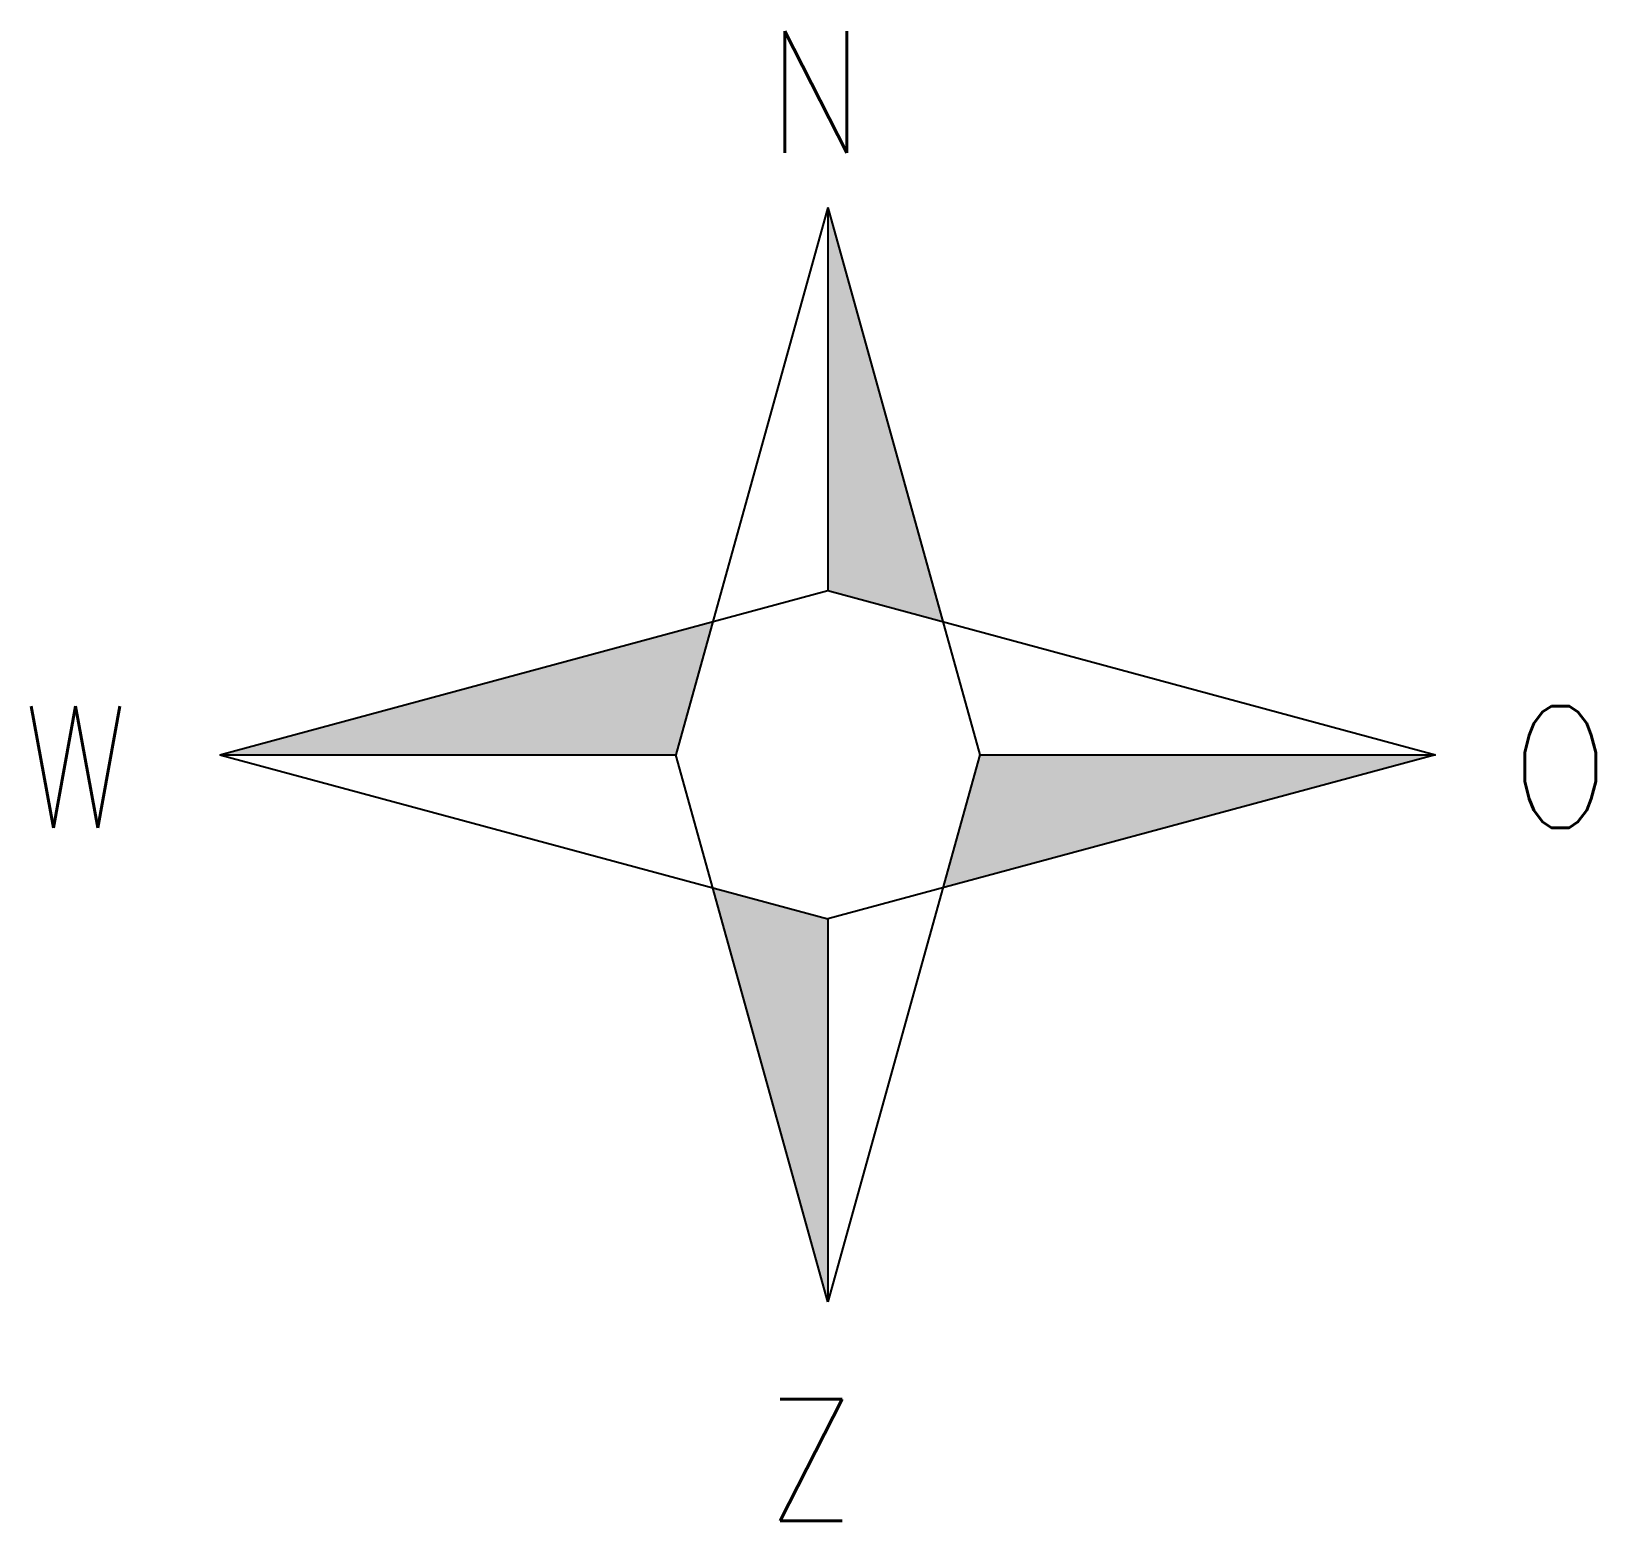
# Model space of a CAD drawing. Extents: x 13.8 to 65.3, y 28.8 to 77.8.
import ezdxf

# ---------------------------------------------------------------- set-up
doc = ezdxf.new("R2010")
doc.units = 0
doc.header["$LTSCALE"] = 6
doc.layers.add('1', color=8, linetype='CONTINUOUS')
doc.styles.get("Standard").update_dxf_attribs({"font": 'simplex', "width": 0.85})

msp = doc.modelspace()

# ---------------------------------------------------------------- linework, layer by layer
at = {"layer": '1', "color": 0}
for p, q in [((40, 72), (35, 54)), ((40, 72), (45, 54)), ((40, 72), (40, 59.4)), ((20, 54), (40, 59.4)), ((40, 59.4), (60, 54)), ((20, 54), (40, 48.6)), ((20, 54), (35, 54)), ((40, 36), (35, 54)), ((45, 54), (40, 36)), ((60, 54), (40, 48.6)), ((45, 54), (60, 54)), ((40, 48.6), (40, 36))]:
    msp.add_line(p, q, dxfattribs=at)
for points in [[(40, 59.4), (40, 72), (43.784, 58.378)], [(20, 54), (35, 54), (36.216, 58.378)], [(45, 54), (60, 54), (43.784, 49.622)], [(40, 36), (40, 48.6), (36.216, 49.622)]]:
    msp.add_solid(points, dxfattribs=at)

# ---------------------------------------------------------------- texts
at = {"layer": '1', "color": 0, "width": 0.85}
for s, p in [('N', (38, 73.8)), ('W', (13.5, 51.6)), ('O', (62.5, 51.6)), ('Z', (38, 28.8))]:
    msp.add_text(s, height=4, dxfattribs=at).set_placement(p)

doc.saveas('drawing.dxf')
